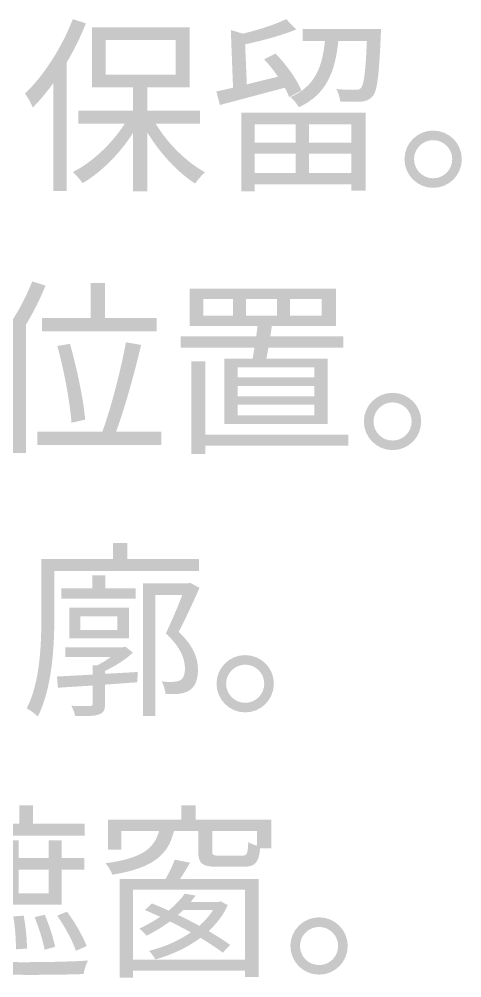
# Model space of a CAD drawing. Header units: millimetres. Extents: x -4600 to 229000, y -4300 to 19460.
# Drawn here: x 62304 to 62979, y 10573 to 12035 of the extents above; entities that cross this region are included whole.
import ezdxf

# ---------------------------------------------------------------- set-up
doc = ezdxf.new("R2010")
doc.units = ezdxf.units.MM
doc.header["$LTSCALE"] = 100
doc.layers.add('A-NOTE', color=7, linetype='Continuous', lineweight=18)

# ---------------------------------------------------------------- blocks, each defined once
blk = doc.blocks.new('A02_SHEET')
at = {"layer": 'A-NOTE'}
h = blk.add_hatch(color=256, dxfattribs=at)
edge = h.paths.add_edge_path()
edge.add_spline(control_points=[(22386, 12034.8), (22369.3, 11991.5), (22341.8, 11948.8), (22313.2, 11921.3)], knot_values=[0, 0, 0, 0, 1, 1, 1, 1], degree=3, periodic=0)
edge.add_spline(control_points=[(22313.2, 11921.3), (22316.9, 11916.5), (22323.2, 11905), (22325.2, 11900.1)], knot_values=[0, 0, 0, 0, 1, 1, 1, 1], degree=3, periodic=0)
edge.add_spline(control_points=[(22325.2, 11900.1), (22335.8, 11910.7), (22346.1, 11923.3), (22356.2, 11937.1)], knot_values=[0, 0, 0, 0, 1, 1, 1, 1], degree=3, periodic=0)
edge.add_line((22356.2, 11937.1), (22356.2, 11772.9))
edge.add_line((22356.2, 11772.9), (22376.8, 11772.9))
edge.add_line((22376.8, 11772.9), (22376.8, 11968.9))
edge.add_spline(control_points=[(22376.8, 11968.9), (22388, 11987.8), (22398, 12008.2), (22406, 12028.5)], knot_values=[0, 0, 0, 0, 1, 1, 1, 1], degree=3, periodic=0)
edge.add_line((22406, 12028.5), (22386, 12034.8))
h = blk.add_hatch(color=256, dxfattribs=at)
edge = h.paths.add_edge_path()
edge.add_spline(control_points=[(22677.6, 11973.5), (22685.1, 11965.8), (22692.2, 11956.6), (22698.8, 11947.1)], knot_values=[0, 0, 0, 0, 1, 1, 1, 1], degree=3, periodic=0)
edge.add_line((22698.8, 11947.1), (22651.3, 11935.4))
edge.add_line((22651.3, 11935.4), (22648.7, 11996.4))
edge.add_spline(control_points=[(22648.7, 11996.4), (22675.3, 12002.1), (22704.8, 12010.2), (22726.6, 12019)], knot_values=[0, 0, 0, 0, 1, 1, 1, 1], degree=3, periodic=0)
edge.add_line((22726.6, 12019), (22711.4, 12034.8))
edge.add_spline(control_points=[(22711.4, 12034.8), (22695.9, 12027.1), (22669.9, 12018.8), (22645.5, 12012.7)], knot_values=[0, 0, 0, 0, 1, 1, 1, 1], degree=3, periodic=0)
edge.add_line((22645.5, 12012.7), (22626.9, 12018.2))
edge.add_line((22626.9, 12018.2), (22630.3, 11930.2))
edge.add_line((22630.3, 11930.2), (22604.8, 11924.5))
edge.add_line((22604.8, 11924.5), (22610.3, 11903.9))
edge.add_line((22610.3, 11903.9), (22709.1, 11930.2))
edge.add_spline(control_points=[(22709.1, 11930.2), (22712, 11925.1), (22714.3, 11920.2), (22715.7, 11915.9)], knot_values=[0, 0, 0, 0, 1, 1, 1, 1], degree=3, periodic=0)
edge.add_line((22715.7, 11915.9), (22734.6, 11925.9))
edge.add_spline(control_points=[(22734.6, 11925.9), (22728, 11942.5), (22711.1, 11965.8), (22695.1, 11982.4)], knot_values=[0, 0, 0, 0, 1, 1, 1, 1], degree=3, periodic=0)
edge.add_line((22695.1, 11982.4), (22677.6, 11973.5))
h = blk.add_hatch(color=256, dxfattribs=at)
edge = h.paths.add_edge_path()
edge.add_line((22415.5, 12022.2), (22415.5, 11930.8))
edge.add_line((22415.5, 11930.8), (22477.9, 11930.8))
edge.add_line((22477.9, 11930.8), (22477.9, 11895.3))
edge.add_line((22477.9, 11895.3), (22394.3, 11895.3))
edge.add_line((22394.3, 11895.3), (22394.3, 11875.5))
edge.add_line((22394.3, 11875.5), (22465.3, 11875.5))
edge.add_spline(control_points=[(22465.3, 11875.5), (22445.8, 11845.1), (22415.5, 11816.2), (22386, 11801.6)], knot_values=[0, 0, 0, 0, 1, 1, 1, 1], degree=3, periodic=0)
edge.add_spline(control_points=[(22386, 11801.6), (22390.8, 11797.6), (22397.4, 11789.8), (22400.9, 11784.7)], knot_values=[0, 0, 0, 0, 1, 1, 1, 1], degree=3, periodic=0)
edge.add_spline(control_points=[(22400.9, 11784.7), (22428.9, 11801), (22457.9, 11829.7), (22477.9, 11861.5)], knot_values=[0, 0, 0, 0, 1, 1, 1, 1], degree=3, periodic=0)
edge.add_line((22477.9, 11861.5), (22477.9, 11772.1))
edge.add_line((22477.9, 11772.1), (22499.4, 11772.1))
edge.add_line((22499.4, 11772.1), (22499.4, 11862.3))
edge.add_spline(control_points=[(22499.4, 11862.3), (22518.6, 11830.8), (22546.1, 11800.7), (22572.5, 11784.1)], knot_values=[0, 0, 0, 0, 1, 1, 1, 1], degree=3, periodic=0)
edge.add_spline(control_points=[(22572.5, 11784.1), (22576.2, 11789.6), (22582.8, 11797), (22587.7, 11801.3)], knot_values=[0, 0, 0, 0, 1, 1, 1, 1], degree=3, periodic=0)
edge.add_spline(control_points=[(22587.7, 11801.3), (22559.9, 11816.2), (22530.6, 11845.1), (22512.3, 11875.5)], knot_values=[0, 0, 0, 0, 1, 1, 1, 1], degree=3, periodic=0)
edge.add_line((22512.3, 11875.5), (22579.9, 11875.5))
edge.add_line((22579.9, 11875.5), (22579.9, 11895.3))
edge.add_line((22579.9, 11895.3), (22499.4, 11895.3))
edge.add_line((22499.4, 11895.3), (22499.4, 11930.8))
edge.add_line((22499.4, 11930.8), (22564.2, 11930.8))
edge.add_line((22564.2, 11930.8), (22564.2, 12022.2))
edge.add_line((22564.2, 12022.2), (22415.5, 12022.2))
h.paths.add_polyline_path([(22436.1, 12003), (22542.7, 12003), (22542.7, 11950.3), (22436.1, 11950.3), (22436.1, 12003)], flags=0)
h = blk.add_hatch(color=256, dxfattribs=at)
edge = h.paths.add_edge_path()
edge.add_line((22736.6, 12019.9), (22736.6, 12001.6))
edge.add_line((22736.6, 12001.6), (22770.4, 12001.6))
edge.add_spline(control_points=[(22770.4, 12001.6), (22766.4, 11962.6), (22755.8, 11932.5), (22717.7, 11915.9)], knot_values=[0, 0, 0, 0, 1, 1, 1, 1], degree=3, periodic=0)
edge.add_spline(control_points=[(22717.7, 11915.9), (22722.3, 11912.5), (22728, 11905.3), (22730.6, 11900.4)], knot_values=[0, 0, 0, 0, 1, 1, 1, 1], degree=3, periodic=0)
edge.add_spline(control_points=[(22730.6, 11900.4), (22773.6, 11920.5), (22785.9, 11955.4), (22790.8, 12001.6)], knot_values=[0, 0, 0, 0, 1, 1, 1, 1], degree=3, periodic=0)
edge.add_line((22790.8, 12001.6), (22834.3, 12001.6))
edge.add_spline(control_points=[(22834.3, 12001.6), (22832.3, 11953.1), (22829.7, 11934.8), (22825.2, 11929.9)], knot_values=[0, 0, 0, 0, 1, 1, 1, 1], degree=3, periodic=0)
edge.add_spline(control_points=[(22825.2, 11929.9), (22823.2, 11927.4), (22820.6, 11926.8), (22816.3, 11927.1)], knot_values=[0, 0, 0, 0, 1, 1, 1, 1], degree=3, periodic=0)
edge.add_spline(control_points=[(22816.3, 11927.1), (22811.7, 11927.1), (22800.2, 11927.1), (22787.6, 11928.2)], knot_values=[0, 0, 0, 0, 1, 1, 1, 1], degree=3, periodic=0)
edge.add_spline(control_points=[(22787.6, 11928.2), (22790.8, 11923.1), (22793.1, 11915.3), (22793.4, 11909.3)], knot_values=[0, 0, 0, 0, 1, 1, 1, 1], degree=3, periodic=0)
edge.add_spline(control_points=[(22793.4, 11909.3), (22806.2, 11908.7), (22818.9, 11908.5), (22825.7, 11909)], knot_values=[0, 0, 0, 0, 1, 1, 1, 1], degree=3, periodic=0)
edge.add_spline(control_points=[(22825.7, 11909), (22833.5, 11909.9), (22838.3, 11911.9), (22843.2, 11917.3)], knot_values=[0, 0, 0, 0, 1, 1, 1, 1], degree=3, periodic=0)
edge.add_spline(control_points=[(22843.2, 11917.3), (22850.1, 11925.4), (22852.7, 11948.3), (22855.5, 12010.7)], knot_values=[0, 0, 0, 0, 1, 1, 1, 1], degree=3, periodic=0)
edge.add_spline(control_points=[(22855.5, 12010.7), (22855.8, 12013.6), (22855.8, 12019.9), (22855.8, 12019.9)], knot_values=[0, 0, 0, 0, 1, 1, 1, 1], degree=3, periodic=0)
edge.add_line((22855.8, 12019.9), (22736.6, 12019.9))
h = blk.add_hatch(color=256, dxfattribs=at)
h.paths.add_polyline_path([(22642.7, 11892.4), (22642.7, 11772.1), (22663.3, 11772.1), (22663.3, 11782.7), (22810.8, 11782.7), (22810.8, 11773.2), (22832.3, 11773.2), (22832.3, 11892.4), (22642.7, 11892.4)])
h.paths.add_polyline_path([(22810.8, 11829.7), (22810.8, 11800.4), (22746.1, 11800.4), (22746.1, 11829.7), (22810.8, 11829.7)], flags=0)
h.paths.add_polyline_path([(22810.8, 11846.6), (22746.1, 11846.6), (22746.1, 11874.6), (22810.8, 11874.6), (22810.8, 11846.6)], flags=0)
h.paths.add_polyline_path([(22663.3, 11829.7), (22725.5, 11829.7), (22725.5, 11800.4), (22663.3, 11800.4), (22663.3, 11829.7)], flags=0)
h.paths.add_polyline_path([(22663.3, 11846.6), (22663.3, 11874.6), (22725.5, 11874.6), (22725.5, 11846.6), (22663.3, 11846.6)], flags=0)
h = blk.add_hatch(color=256, dxfattribs=at)
edge = h.paths.add_edge_path()
edge.add_spline(control_points=[(22935.2, 11864.9), (22911.4, 11864.9), (22891.6, 11845.4), (22891.6, 11821.4), (22891.6, 11797), (22911.4, 11777.5), (22935.2, 11777.5), (22959.5, 11777.5), (22979, 11797), (22979, 11821.4), (22979, 11845.4), (22959.5, 11864.9), (22935.2, 11864.9)], knot_values=[0, 0, 0, 0, 1, 1, 1, 2, 2, 2, 3, 3, 3, 4, 4, 4, 4], degree=3, periodic=0)
edge = h.paths.add_edge_path(flags=0)
edge.add_spline(control_points=[(22935.2, 11792.1), (22919.4, 11792.1), (22906.2, 11805), (22906.2, 11821.4), (22906.2, 11837.1), (22919.4, 11850.3), (22935.2, 11850.3), (22951.5, 11850.3), (22964.4, 11837.1), (22964.4, 11821.4), (22964.4, 11805), (22951.5, 11792.1), (22935.2, 11792.1)], knot_values=[0, 0, 0, 0, 1, 1, 1, 2, 2, 2, 3, 3, 3, 4, 4, 4, 4], degree=3, periodic=0)
h = blk.add_hatch(color=256, dxfattribs=at)
edge = h.paths.add_edge_path()
edge.add_spline(control_points=[(22324.1, 11634.8), (22307.2, 11591.5), (22279.4, 11549.1), (22250.5, 11521.9)], knot_values=[0, 0, 0, 0, 1, 1, 1, 1], degree=3, periodic=0)
edge.add_spline(control_points=[(22250.5, 11521.9), (22254.2, 11516.8), (22260.5, 11505.6), (22262.5, 11500.4)], knot_values=[0, 0, 0, 0, 1, 1, 1, 1], degree=3, periodic=0)
edge.add_spline(control_points=[(22262.5, 11500.4), (22273.4, 11511.3), (22284, 11523.9), (22294.3, 11538)], knot_values=[0, 0, 0, 0, 1, 1, 1, 1], degree=3, periodic=0)
edge.add_line((22294.3, 11538), (22294.3, 11372.9))
edge.add_line((22294.3, 11372.9), (22314.9, 11372.9))
edge.add_line((22314.9, 11372.9), (22314.9, 11569.2))
edge.add_spline(control_points=[(22314.9, 11569.2), (22326.1, 11588.1), (22336.4, 11608.2), (22344.4, 11628.5)], knot_values=[0, 0, 0, 0, 1, 1, 1, 1], degree=3, periodic=0)
edge.add_line((22344.4, 11628.5), (22324.1, 11634.8))
blk.add_hatch(color=256, dxfattribs=at).paths.add_polyline_path([(22339, 11579.2), (22339, 11558.9), (22514, 11558.9), (22514, 11579.2), (22435, 11579.2), (22435, 11632.2), (22413.5, 11632.2), (22413.5, 11579.2), (22339, 11579.2)])
h = blk.add_hatch(color=256, dxfattribs=at)
h.paths.add_polyline_path([(22617.2, 11517), (22617.2, 11417.3), (22774.7, 11417.3), (22774.7, 11517), (22681.1, 11517), (22684.2, 11533.9), (22798.5, 11533.9), (22798.5, 11550.9), (22687.1, 11550.9), (22689.4, 11566.6), (22787.1, 11566.6), (22787.1, 11623.6), (22564.2, 11623.6), (22564.2, 11566.6), (22667.6, 11566.6), (22665.6, 11550.9), (22550.7, 11550.9), (22550.7, 11533.9), (22663, 11533.9), (22660.1, 11517), (22617.2, 11517)])
h.paths.add_polyline_path([(22566.5, 11512.7), (22566.5, 11371.8), (22588.2, 11371.8), (22588.2, 11384.1), (22806, 11384.1), (22806, 11401.3), (22588.2, 11401.3), (22588.2, 11512.7), (22566.5, 11512.7)], flags=0)
h.paths.add_polyline_path([(22637.5, 11446.6), (22754.1, 11446.6), (22754.1, 11430.5), (22637.5, 11430.5), (22637.5, 11446.6)], flags=0)
h.paths.add_polyline_path([(22637.5, 11475.5), (22754.1, 11475.5), (22754.1, 11459.5), (22637.5, 11459.5), (22637.5, 11475.5)], flags=0)
h.paths.add_polyline_path([(22637.5, 11503.9), (22754.1, 11503.9), (22754.1, 11488.4), (22637.5, 11488.4), (22637.5, 11503.9)], flags=0)
h.paths.add_polyline_path([(22717.1, 11608.2), (22765.6, 11608.2), (22765.6, 11582.4), (22717.1, 11582.4), (22717.1, 11608.2)], flags=0)
h.paths.add_polyline_path([(22650.1, 11608.2), (22697.4, 11608.2), (22697.4, 11582.4), (22650.1, 11582.4), (22650.1, 11608.2)], flags=0)
h.paths.add_polyline_path([(22584.8, 11608.2), (22630.3, 11608.2), (22630.3, 11582.4), (22584.8, 11582.4), (22584.8, 11608.2)], flags=0)
h = blk.add_hatch(color=256, dxfattribs=at)
edge = h.paths.add_edge_path()
edge.add_line((22331.8, 11405.9), (22331.8, 11385.5))
edge.add_line((22331.8, 11385.5), (22521.2, 11385.5))
edge.add_line((22521.2, 11385.5), (22521.2, 11405.9))
edge.add_line((22521.2, 11405.9), (22452.1, 11405.9))
edge.add_spline(control_points=[(22452.1, 11405.9), (22465.3, 11441.7), (22480.2, 11495.6), (22490.2, 11538)], knot_values=[0, 0, 0, 0, 1, 1, 1, 1], degree=3, periodic=0)
edge.add_line((22490.2, 11538), (22467, 11542))
edge.add_spline(control_points=[(22467, 11542), (22459.6, 11500.7), (22444.4, 11442.3), (22431.2, 11405.9)], knot_values=[0, 0, 0, 0, 1, 1, 1, 1], degree=3, periodic=0)
edge.add_line((22431.2, 11405.9), (22331.8, 11405.9))
edge = h.paths.add_edge_path(flags=0)
edge.add_spline(control_points=[(22362.5, 11536.2), (22373.1, 11498.1), (22382, 11448.3), (22384, 11419.4)], knot_values=[0, 0, 0, 0, 1, 1, 1, 1], degree=3, periodic=0)
edge.add_line((22384, 11419.4), (22404.9, 11423.9))
edge.add_spline(control_points=[(22404.9, 11423.9), (22402.6, 11452.3), (22392.6, 11501.6), (22381.7, 11539.7)], knot_values=[0, 0, 0, 0, 1, 1, 1, 1], degree=3, periodic=0)
edge.add_line((22381.7, 11539.7), (22362.5, 11536.2))
h = blk.add_hatch(color=256, dxfattribs=at)
edge = h.paths.add_edge_path()
edge.add_spline(control_points=[(22873.3, 11464.9), (22849.5, 11464.9), (22829.7, 11445.4), (22829.7, 11421.4), (22829.7, 11397), (22849.5, 11377.5), (22873.3, 11377.5), (22897.6, 11377.5), (22917.1, 11397), (22917.1, 11421.4), (22917.1, 11445.4), (22897.6, 11464.9), (22873.3, 11464.9)], knot_values=[0, 0, 0, 0, 1, 1, 1, 2, 2, 2, 3, 3, 3, 4, 4, 4, 4], degree=3, periodic=0)
edge = h.paths.add_edge_path(flags=0)
edge.add_spline(control_points=[(22873.3, 11392.1), (22857.5, 11392.1), (22844.4, 11405), (22844.4, 11421.4), (22844.4, 11437.1), (22857.5, 11450.3), (22873.3, 11450.3), (22889.6, 11450.3), (22902.5, 11437.1), (22902.5, 11421.4), (22902.5, 11405), (22889.6, 11392.1), (22873.3, 11392.1)], knot_values=[0, 0, 0, 0, 1, 1, 1, 2, 2, 2, 3, 3, 3, 4, 4, 4, 4], degree=3, periodic=0)
h = blk.add_hatch(color=256, dxfattribs=at)
edge = h.paths.add_edge_path()
edge.add_line((22338.1, 11211.3), (22338.1, 11123.1))
edge.add_spline(control_points=[(22338.1, 11123.1), (22338.1, 11081.5), (22336.4, 11024.2), (22315.8, 10983.5)], knot_values=[0, 0, 0, 0, 1, 1, 1, 1], degree=3, periodic=0)
edge.add_spline(control_points=[(22315.8, 10983.5), (22320.4, 10981.5), (22329.2, 10974.9), (22332.7, 10971.2)], knot_values=[0, 0, 0, 0, 1, 1, 1, 1], degree=3, periodic=0)
edge.add_spline(control_points=[(22332.7, 10971.2), (22354.7, 11014.5), (22357.9, 11078.9), (22357.9, 11123.1)], knot_values=[0, 0, 0, 0, 1, 1, 1, 1], degree=3, periodic=0)
edge.add_line((22357.9, 11123.1), (22357.9, 11193))
edge.add_line((22357.9, 11193), (22578.5, 11193))
edge.add_line((22578.5, 11193), (22578.5, 11211.3))
edge.add_line((22578.5, 11211.3), (22469.3, 11211.3))
edge.add_line((22469.3, 11211.3), (22469.3, 11235.7))
edge.add_line((22469.3, 11235.7), (22447.3, 11235.7))
edge.add_line((22447.3, 11235.7), (22447.3, 11211.3))
edge.add_line((22447.3, 11211.3), (22338.1, 11211.3))
edge = h.paths.add_edge_path(flags=0)
edge.add_line((22493.1, 11174.3), (22493.1, 10971.8))
edge.add_line((22493.1, 10971.8), (22512, 10971.8))
edge.add_line((22512, 10971.8), (22512, 11156.6))
edge.add_line((22512, 11156.6), (22553, 11156.6))
edge.add_spline(control_points=[(22553, 11156.6), (22546.1, 11138.8), (22536.9, 11116.8), (22527.8, 11097.9)], knot_values=[0, 0, 0, 0, 1, 1, 1, 1], degree=3, periodic=0)
edge.add_spline(control_points=[(22527.8, 11097.9), (22550.7, 11076.9), (22556.7, 11059.5), (22557, 11045.1)], knot_values=[0, 0, 0, 0, 1, 1, 1, 1], degree=3, periodic=0)
edge.add_spline(control_points=[(22557, 11045.1), (22557, 11036.8), (22555.3, 11029.7), (22550.4, 11026.8)], knot_values=[0, 0, 0, 0, 1, 1, 1, 1], degree=3, periodic=0)
edge.add_spline(control_points=[(22550.4, 11026.8), (22547.8, 11025.4), (22544.4, 11024.2), (22540.7, 11024.2)], knot_values=[0, 0, 0, 0, 1, 1, 1, 1], degree=3, periodic=0)
edge.add_spline(control_points=[(22540.7, 11024.2), (22535.5, 11023.6), (22528.6, 11023.9), (22521.5, 11024.8)], knot_values=[0, 0, 0, 0, 1, 1, 1, 1], degree=3, periodic=0)
edge.add_spline(control_points=[(22521.5, 11024.8), (22524.6, 11019.4), (22526.9, 11011.3), (22527.2, 11005.9)], knot_values=[0, 0, 0, 0, 1, 1, 1, 1], degree=3, periodic=0)
edge.add_spline(control_points=[(22527.2, 11005.9), (22534.4, 11005.3), (22542.4, 11005.3), (22548.7, 11005.9)], knot_values=[0, 0, 0, 0, 1, 1, 1, 1], degree=3, periodic=0)
edge.add_spline(control_points=[(22548.7, 11005.9), (22554.7, 11006.7), (22560.2, 11008.5), (22564.4, 11011.6)], knot_values=[0, 0, 0, 0, 1, 1, 1, 1], degree=3, periodic=0)
edge.add_spline(control_points=[(22564.4, 11011.6), (22573.3, 11017.3), (22576.8, 11028.5), (22576.8, 11043.7)], knot_values=[0, 0, 0, 0, 1, 1, 1, 1], degree=3, periodic=0)
edge.add_spline(control_points=[(22576.8, 11043.7), (22576.5, 11060), (22570.5, 11078.7), (22547.5, 11100.4)], knot_values=[0, 0, 0, 0, 1, 1, 1, 1], degree=3, periodic=0)
edge.add_spline(control_points=[(22547.5, 11100.4), (22558.1, 11121.1), (22569.9, 11146), (22579.1, 11167.5)], knot_values=[0, 0, 0, 0, 1, 1, 1, 1], degree=3, periodic=0)
edge.add_line((22579.1, 11167.5), (22564.7, 11175.2))
edge.add_line((22564.7, 11175.2), (22561.6, 11174.3))
edge.add_line((22561.6, 11174.3), (22493.1, 11174.3))
edge = h.paths.add_edge_path(flags=0)
edge.add_line((22416.3, 11049.4), (22416.3, 11035.1))
edge.add_line((22416.3, 11035.1), (22361.9, 11032.2))
edge.add_line((22361.9, 11032.2), (22363.3, 11015.1))
edge.add_line((22363.3, 11015.1), (22416.3, 11018.5))
edge.add_line((22416.3, 11018.5), (22416.3, 10991.3))
edge.add_spline(control_points=[(22416.3, 10991.3), (22416.3, 10988.4), (22415.5, 10987.3), (22412, 10987.3)], knot_values=[0, 0, 0, 0, 1, 1, 1, 1], degree=3, periodic=0)
edge.add_spline(control_points=[(22412, 10987.3), (22408.6, 10987), (22396.8, 10987), (22384, 10987.6)], knot_values=[0, 0, 0, 0, 1, 1, 1, 1], degree=3, periodic=0)
edge.add_spline(control_points=[(22384, 10987.6), (22386.2, 10982.7), (22388.8, 10976.7), (22389.7, 10971.8)], knot_values=[0, 0, 0, 0, 1, 1, 1, 1], degree=3, periodic=0)
edge.add_spline(control_points=[(22389.7, 10971.8), (22407.4, 10971.8), (22418.9, 10971.8), (22426.1, 10974.4), (22433.5, 10977), (22435.2, 10981.5), (22435.2, 10991)], knot_values=[0, 0, 0, 0, 1, 1, 1, 2, 2, 2, 2], degree=3, periodic=0)
edge.add_line((22435.2, 10991), (22435.2, 11019.9))
edge.add_line((22435.2, 11019.9), (22484.5, 11023.4))
edge.add_line((22484.5, 11023.4), (22484.8, 11039.1))
edge.add_line((22484.8, 11039.1), (22435.2, 11036.3))
edge.add_line((22435.2, 11036.3), (22435.2, 11040.8))
edge.add_spline(control_points=[(22435.2, 11040.8), (22450.4, 11048), (22466.2, 11057.7), (22477.6, 11068.6)], knot_values=[0, 0, 0, 0, 1, 1, 1, 1], degree=3, periodic=0)
edge.add_line((22477.6, 11068.6), (22466.2, 11077.8))
edge.add_line((22466.2, 11077.8), (22462.2, 11076.7))
edge.add_line((22462.2, 11076.7), (22374.5, 11076.7))
edge.add_line((22374.5, 11076.7), (22374.5, 11061.8))
edge.add_line((22374.5, 11061.8), (22443.5, 11061.8))
edge.add_spline(control_points=[(22443.5, 11061.8), (22437.5, 11057.2), (22430.4, 11052.9), (22423.5, 11049.4)], knot_values=[0, 0, 0, 0, 1, 1, 1, 1], degree=3, periodic=0)
edge.add_line((22423.5, 11049.4), (22416.3, 11049.4))
h.paths.add_polyline_path([(22380.5, 11137.4), (22380.5, 11090.4), (22471.9, 11090.4), (22471.9, 11137.4), (22380.5, 11137.4)], flags=0)
h.paths.add_polyline_path([(22397.4, 11124.2), (22454.1, 11124.2), (22454.1, 11103.3), (22397.4, 11103.3), (22397.4, 11124.2)], flags=0)
h.paths.add_polyline_path([(22416, 11186.7), (22416, 11166.9), (22368.5, 11166.9), (22368.5, 11150.9), (22481.9, 11150.9), (22481.9, 11166.9), (22435.5, 11166.9), (22435.5, 11186.7), (22416, 11186.7)], flags=0)
h = blk.add_hatch(color=256, dxfattribs=at)
edge = h.paths.add_edge_path()
edge.add_spline(control_points=[(22648.7, 11064.9), (22624.9, 11064.9), (22605.1, 11045.4), (22605.1, 11021.4), (22605.1, 10997), (22624.9, 10977.5), (22648.7, 10977.5), (22673, 10977.5), (22692.5, 10997), (22692.5, 11021.4), (22692.5, 11045.4), (22673, 11064.9), (22648.7, 11064.9)], knot_values=[0, 0, 0, 0, 1, 1, 1, 2, 2, 2, 3, 3, 3, 4, 4, 4, 4], degree=3, periodic=0)
edge = h.paths.add_edge_path(flags=0)
edge.add_spline(control_points=[(22648.7, 10992.1), (22632.9, 10992.1), (22619.7, 11005), (22619.7, 11021.4), (22619.7, 11037.1), (22632.9, 11050.3), (22648.7, 11050.3), (22665, 11050.3), (22677.9, 11037.1), (22677.9, 11021.4), (22677.9, 11005), (22665, 10992.1), (22648.7, 10992.1)], knot_values=[0, 0, 0, 0, 1, 1, 1, 2, 2, 2, 3, 3, 3, 4, 4, 4, 4], degree=3, periodic=0)
h = blk.add_hatch(color=256, dxfattribs=at)
edge = h.paths.add_edge_path()
edge.add_line((22284.3, 10782.4), (22284.3, 10755.2))
edge.add_line((22284.3, 10755.2), (22250.5, 10755.2))
edge.add_line((22250.5, 10755.2), (22250.5, 10789.5))
edge.add_line((22250.5, 10789.5), (22404, 10789.5))
edge.add_line((22404, 10789.5), (22404, 10807.6))
edge.add_line((22404, 10807.6), (22325.2, 10807.6))
edge.add_line((22325.2, 10807.6), (22325.2, 10835.7))
edge.add_line((22325.2, 10835.7), (22304.3, 10835.7))
edge.add_line((22304.3, 10835.7), (22304.3, 10807.6))
edge.add_line((22304.3, 10807.6), (22230.7, 10807.6))
edge.add_line((22230.7, 10807.6), (22230.7, 10746))
edge.add_spline(control_points=[(22230.7, 10746), (22230.7, 10712.7), (22228.1, 10667.8), (22204.9, 10635.4)], knot_values=[0, 0, 0, 0, 1, 1, 1, 1], degree=3, periodic=0)
edge.add_spline(control_points=[(22204.9, 10635.4), (22209.5, 10633.4), (22217.8, 10627.4), (22221.2, 10623.9)], knot_values=[0, 0, 0, 0, 1, 1, 1, 1], degree=3, periodic=0)
edge.add_spline(control_points=[(22221.2, 10623.9), (22246.4, 10658.6), (22250.5, 10709.3), (22250.5, 10745.7)], knot_values=[0, 0, 0, 0, 1, 1, 1, 1], degree=3, periodic=0)
edge.add_line((22250.5, 10745.7), (22250.5, 10737.7))
edge.add_line((22250.5, 10737.7), (22284.3, 10737.7))
edge.add_line((22284.3, 10737.7), (22284.3, 10684.4))
edge.add_line((22284.3, 10684.4), (22369.1, 10684.4))
edge.add_line((22369.1, 10684.4), (22369.1, 10737.7))
edge.add_line((22369.1, 10737.7), (22403.7, 10737.7))
edge.add_line((22403.7, 10737.7), (22403.7, 10755.2))
edge.add_line((22403.7, 10755.2), (22369.1, 10755.2))
edge.add_line((22369.1, 10755.2), (22369.1, 10782.4))
edge.add_line((22369.1, 10782.4), (22349.3, 10782.4))
edge.add_line((22349.3, 10782.4), (22349.3, 10755.2))
edge.add_line((22349.3, 10755.2), (22303.5, 10755.2))
edge.add_line((22303.5, 10755.2), (22303.5, 10782.4))
edge.add_line((22303.5, 10782.4), (22284.3, 10782.4))
edge = h.paths.add_edge_path(flags=0)
edge.add_line((22201.2, 10722.5), (22145.6, 10722.5))
edge.add_line((22145.6, 10722.5), (22145.6, 10702.4))
edge.add_line((22145.6, 10702.4), (22180.8, 10702.4))
edge.add_line((22180.8, 10702.4), (22180.8, 10627.7))
edge.add_spline(control_points=[(22180.8, 10627.7), (22168.2, 10615.9), (22154.2, 10603.6), (22142.4, 10595)], knot_values=[0, 0, 0, 0, 1, 1, 1, 1], degree=3, periodic=0)
edge.add_line((22142.4, 10595), (22153.6, 10574.4))
edge.add_spline(control_points=[(22153.6, 10574.4), (22167.4, 10587.3), (22180.3, 10599.6), (22192.6, 10612.2)], knot_values=[0, 0, 0, 0, 1, 1, 1, 1], degree=3, periodic=0)
edge.add_spline(control_points=[(22192.6, 10612.2), (22210.3, 10589.3), (22236.7, 10579.2), (22274.8, 10577.8), (22307.2, 10576.7), (22369.9, 10577.2), (22402.6, 10578.4)], knot_values=[0, 0, 0, 0, 1, 1, 1, 2, 2, 2, 2], degree=3, periodic=0)
edge.add_spline(control_points=[(22402.6, 10578.4), (22403.4, 10584.7), (22406.6, 10594.1), (22409.2, 10599)], knot_values=[0, 0, 0, 0, 1, 1, 1, 1], degree=3, periodic=0)
edge.add_spline(control_points=[(22409.2, 10599), (22374.2, 10596.7), (22306.6, 10595.9), (22274.2, 10597), (22240.4, 10598.4), (22214.9, 10608.2), (22201.2, 10629.7)], knot_values=[0, 0, 0, 0, 1, 1, 1, 2, 2, 2, 2], degree=3, periodic=0)
edge.add_line((22201.2, 10629.7), (22201.2, 10722.5))
edge = h.paths.add_edge_path(flags=0)
edge.add_spline(control_points=[(22362.2, 10667.5), (22373.6, 10651.2), (22386, 10628.8), (22390.8, 10613.9)], knot_values=[0, 0, 0, 0, 1, 1, 1, 1], degree=3, periodic=0)
edge.add_line((22390.8, 10613.9), (22407.2, 10621.1))
edge.add_spline(control_points=[(22407.2, 10621.1), (22401.7, 10635.4), (22389.4, 10657.5), (22377.1, 10673.5)], knot_values=[0, 0, 0, 0, 1, 1, 1, 1], degree=3, periodic=0)
edge.add_line((22377.1, 10673.5), (22362.2, 10667.5))
edge = h.paths.add_edge_path(flags=0)
edge.add_spline(control_points=[(22267.6, 10671.2), (22263.3, 10652.6), (22253.9, 10632.8), (22239.6, 10621.9)], knot_values=[0, 0, 0, 0, 1, 1, 1, 1], degree=3, periodic=0)
edge.add_line((22239.6, 10621.9), (22254.2, 10612.5))
edge.add_spline(control_points=[(22254.2, 10612.5), (22269.9, 10624.8), (22278.2, 10646.3), (22283.4, 10665.8)], knot_values=[0, 0, 0, 0, 1, 1, 1, 1], degree=3, periodic=0)
edge.add_line((22283.4, 10665.8), (22267.6, 10671.2))
h.paths.add_polyline_path([(22349.3, 10737.7), (22349.3, 10701.3), (22303.5, 10701.3), (22303.5, 10737.7), (22349.3, 10737.7)], flags=0)
edge = h.paths.add_edge_path(flags=0)
edge.add_spline(control_points=[(22327.8, 10665.2), (22334.1, 10649.4), (22340.7, 10629.1), (22343, 10615.6)], knot_values=[0, 0, 0, 0, 1, 1, 1, 1], degree=3, periodic=0)
edge.add_line((22343, 10615.6), (22359, 10619.9))
edge.add_spline(control_points=[(22359, 10619.9), (22356.7, 10633.1), (22349.9, 10653.4), (22343.3, 10668.9)], knot_values=[0, 0, 0, 0, 1, 1, 1, 1], degree=3, periodic=0)
edge.add_line((22343.3, 10668.9), (22327.8, 10665.2))
edge = h.paths.add_edge_path(flags=0)
edge.add_spline(control_points=[(22295.4, 10666.3), (22298, 10650.3), (22299.7, 10629.7), (22299.2, 10616.2)], knot_values=[0, 0, 0, 0, 1, 1, 1, 1], degree=3, periodic=0)
edge.add_line((22299.2, 10616.2), (22316.1, 10617.3))
edge.add_spline(control_points=[(22316.1, 10617.3), (22316.3, 10630.8), (22314.3, 10651.4), (22311.2, 10667.5)], knot_values=[0, 0, 0, 0, 1, 1, 1, 1], degree=3, periodic=0)
edge.add_line((22311.2, 10667.5), (22295.4, 10666.3))
h = blk.add_hatch(color=256, dxfattribs=at)
edge = h.paths.add_edge_path()
edge.add_line((22439.5, 10813.9), (22439.5, 10768))
edge.add_line((22439.5, 10768), (22460.2, 10768))
edge.add_line((22460.2, 10768), (22460.2, 10796.4))
edge.add_line((22460.2, 10796.4), (22517.5, 10796.4))
edge.add_spline(control_points=[(22517.5, 10796.4), (22510, 10769.8), (22491.7, 10754.9), (22435.8, 10747.4)], knot_values=[0, 0, 0, 0, 1, 1, 1, 1], degree=3, periodic=0)
edge.add_spline(control_points=[(22435.8, 10747.4), (22439.5, 10743.4), (22444.7, 10735.1), (22446.4, 10729.9)], knot_values=[0, 0, 0, 0, 1, 1, 1, 1], degree=3, periodic=0)
edge.add_spline(control_points=[(22446.4, 10729.9), (22509.2, 10740.3), (22531.5, 10760.3), (22540.1, 10796.4)], knot_values=[0, 0, 0, 0, 1, 1, 1, 1], degree=3, periodic=0)
edge.add_line((22540.1, 10796.4), (22577.3, 10796.4))
edge.add_line((22577.3, 10796.4), (22577.3, 10765.8))
edge.add_spline(control_points=[(22577.3, 10765.8), (22577.3, 10746.6), (22583.1, 10742), (22607.4, 10742), (22612.3, 10742), (22640.9, 10742), (22646.1, 10742), (22663.6, 10742), (22669.6, 10747.7), (22671.6, 10770.3)], knot_values=[0, 0, 0, 0, 1, 1, 1, 2, 2, 2, 3, 3, 3, 3], degree=3, periodic=0)
edge.add_line((22671.6, 10770.3), (22688.5, 10770.3))
edge.add_line((22688.5, 10770.3), (22688.5, 10813.9))
edge.add_line((22688.5, 10813.9), (22573.3, 10813.9))
edge.add_line((22573.3, 10813.9), (22573.3, 10835.9))
edge.add_line((22573.3, 10835.9), (22551.3, 10835.9))
edge.add_line((22551.3, 10835.9), (22551.3, 10813.9))
edge.add_line((22551.3, 10813.9), (22439.5, 10813.9))
edge = h.paths.add_edge_path(flags=0)
edge.add_spline(control_points=[(22667, 10774.1), (22662.1, 10775.5), (22657, 10777.5), (22653.5, 10779.8)], knot_values=[0, 0, 0, 0, 1, 1, 1, 1], degree=3, periodic=0)
edge.add_spline(control_points=[(22653.5, 10779.8), (22653, 10761.5), (22651.3, 10758.9), (22643.5, 10758.9), (22637.5, 10758.9), (22614.6, 10758.9), (22610, 10758.9), (22600.3, 10758.9), (22598.5, 10759.7), (22598.5, 10765.8)], knot_values=[0, 0, 0, 0, 1, 1, 1, 2, 2, 2, 3, 3, 3, 3], degree=3, periodic=0)
edge.add_line((22598.5, 10765.8), (22598.5, 10796.4))
edge.add_line((22598.5, 10796.4), (22667, 10796.4))
edge.add_line((22667, 10796.4), (22667, 10774.1))
h = blk.add_hatch(color=256, dxfattribs=at)
edge = h.paths.add_edge_path()
edge.add_spline(control_points=[(22541.5, 10752.9), (22538.4, 10744.5), (22532.9, 10732.8), (22527.5, 10723.6)], knot_values=[0, 0, 0, 0, 1, 1, 1, 1], degree=3, periodic=0)
edge.add_line((22527.5, 10723.6), (22457.3, 10723.6))
edge.add_line((22457.3, 10723.6), (22457.3, 10572.7))
edge.add_line((22457.3, 10572.7), (22477.6, 10572.7))
edge.add_line((22477.6, 10572.7), (22477.6, 10583.8))
edge.add_line((22477.6, 10583.8), (22648.4, 10583.8))
edge.add_line((22648.4, 10583.8), (22648.4, 10574.1))
edge.add_line((22648.4, 10574.1), (22669.6, 10574.1))
edge.add_line((22669.6, 10574.1), (22669.6, 10723.6))
edge.add_line((22669.6, 10723.6), (22549.5, 10723.6))
edge.add_spline(control_points=[(22549.5, 10723.6), (22554.7, 10731.1), (22559.9, 10739.7), (22564.7, 10748.3)], knot_values=[0, 0, 0, 0, 1, 1, 1, 1], degree=3, periodic=0)
edge.add_line((22564.7, 10748.3), (22541.5, 10752.9))
h.paths.add_polyline_path([(22477.6, 10600.2), (22477.6, 10707.3), (22648.4, 10707.3), (22648.4, 10600.2), (22477.6, 10600.2)], flags=0)
edge = h.paths.add_edge_path(flags=0)
edge.add_line((22496, 10676.1), (22519.2, 10665.8))
edge.add_spline(control_points=[(22519.2, 10665.8), (22509.7, 10659.2), (22499.1, 10653.2), (22487.4, 10647.7)], knot_values=[0, 0, 0, 0, 1, 1, 1, 1], degree=3, periodic=0)
edge.add_spline(control_points=[(22487.4, 10647.7), (22490.8, 10645.4), (22496, 10640.6), (22498.3, 10636.8)], knot_values=[0, 0, 0, 0, 1, 1, 1, 1], degree=3, periodic=0)
edge.add_spline(control_points=[(22498.3, 10636.8), (22511.7, 10643.4), (22523.5, 10650.9), (22534.1, 10658.6)], knot_values=[0, 0, 0, 0, 1, 1, 1, 1], degree=3, periodic=0)
edge.add_spline(control_points=[(22534.1, 10658.6), (22545, 10653.2), (22555.6, 10647.7), (22565.9, 10642)], knot_values=[0, 0, 0, 0, 1, 1, 1, 1], degree=3, periodic=0)
edge.add_spline(control_points=[(22565.9, 10642), (22547, 10628.8), (22524.1, 10619.1), (22502.3, 10613.9)], knot_values=[0, 0, 0, 0, 1, 1, 1, 1], degree=3, periodic=0)
edge.add_spline(control_points=[(22502.3, 10613.9), (22505.7, 10610.5), (22509.7, 10604.5), (22512, 10600.7)], knot_values=[0, 0, 0, 0, 1, 1, 1, 1], degree=3, periodic=0)
edge.add_spline(control_points=[(22512, 10600.7), (22535.8, 10607.6), (22560.2, 10618.2), (22580.5, 10633.7)], knot_values=[0, 0, 0, 0, 1, 1, 1, 1], degree=3, periodic=0)
edge.add_spline(control_points=[(22580.5, 10633.7), (22594, 10625.7), (22605.7, 10617.9), (22614.6, 10611)], knot_values=[0, 0, 0, 0, 1, 1, 1, 1], degree=3, periodic=0)
edge.add_line((22614.6, 10611), (22625.8, 10622.8))
edge.add_spline(control_points=[(22625.8, 10622.8), (22617.2, 10629.4), (22605.7, 10636.5), (22593.1, 10644)], knot_values=[0, 0, 0, 0, 1, 1, 1, 1], degree=3, periodic=0)
edge.add_spline(control_points=[(22593.1, 10644), (22605.4, 10655.2), (22615.4, 10668.3), (22622.3, 10683.5)], knot_values=[0, 0, 0, 0, 1, 1, 1, 1], degree=3, periodic=0)
edge.add_line((22622.3, 10683.5), (22611.4, 10689.3))
edge.add_line((22611.4, 10689.3), (22608.3, 10688.4))
edge.add_line((22608.3, 10688.4), (22565.9, 10688.4))
edge.add_line((22565.9, 10688.4), (22573.3, 10698.1))
edge.add_line((22573.3, 10698.1), (22556.7, 10701))
edge.add_spline(control_points=[(22556.7, 10701), (22550.7, 10692.7), (22542.4, 10683.8), (22532.1, 10675.2)], knot_values=[0, 0, 0, 0, 1, 1, 1, 1], degree=3, periodic=0)
edge.add_spline(control_points=[(22532.1, 10675.2), (22523.2, 10679.2), (22514.6, 10683), (22506.6, 10686.1)], knot_values=[0, 0, 0, 0, 1, 1, 1, 1], degree=3, periodic=0)
edge.add_line((22506.6, 10686.1), (22496, 10676.1))
edge = h.paths.add_edge_path(flags=0)
edge.add_spline(control_points=[(22599.7, 10676.1), (22594.2, 10667.2), (22587.1, 10659.2), (22578.8, 10652)], knot_values=[0, 0, 0, 0, 1, 1, 1, 1], degree=3, periodic=0)
edge.add_spline(control_points=[(22578.8, 10652), (22568.5, 10657.7), (22557.3, 10663.2), (22546.4, 10668.6)], knot_values=[0, 0, 0, 0, 1, 1, 1, 1], degree=3, periodic=0)
edge.add_line((22546.4, 10668.6), (22554.4, 10676.1))
edge.add_line((22554.4, 10676.1), (22599.7, 10676.1))
h = blk.add_hatch(color=256, dxfattribs=at)
edge = h.paths.add_edge_path()
edge.add_spline(control_points=[(22761.3, 10664.9), (22737.5, 10664.9), (22717.7, 10645.4), (22717.7, 10621.4), (22717.7, 10597), (22737.5, 10577.5), (22761.3, 10577.5), (22785.6, 10577.5), (22805.1, 10597), (22805.1, 10621.4), (22805.1, 10645.4), (22785.6, 10664.9), (22761.3, 10664.9)], knot_values=[0, 0, 0, 0, 1, 1, 1, 2, 2, 2, 3, 3, 3, 4, 4, 4, 4], degree=3, periodic=0)
edge = h.paths.add_edge_path(flags=0)
edge.add_spline(control_points=[(22761.3, 10592.1), (22745.5, 10592.1), (22732.3, 10605), (22732.3, 10621.4), (22732.3, 10637.1), (22745.5, 10650.3), (22761.3, 10650.3), (22777.6, 10650.3), (22790.5, 10637.1), (22790.5, 10621.4), (22790.5, 10605), (22777.6, 10592.1), (22761.3, 10592.1)], knot_values=[0, 0, 0, 0, 1, 1, 1, 2, 2, 2, 3, 3, 3, 4, 4, 4, 4], degree=3, periodic=0)

msp = doc.modelspace()

# ---------------------------------------------------------------- block references
msp.add_blockref('A02_SHEET', (40000, 0))

doc.saveas('drawing.dxf')
